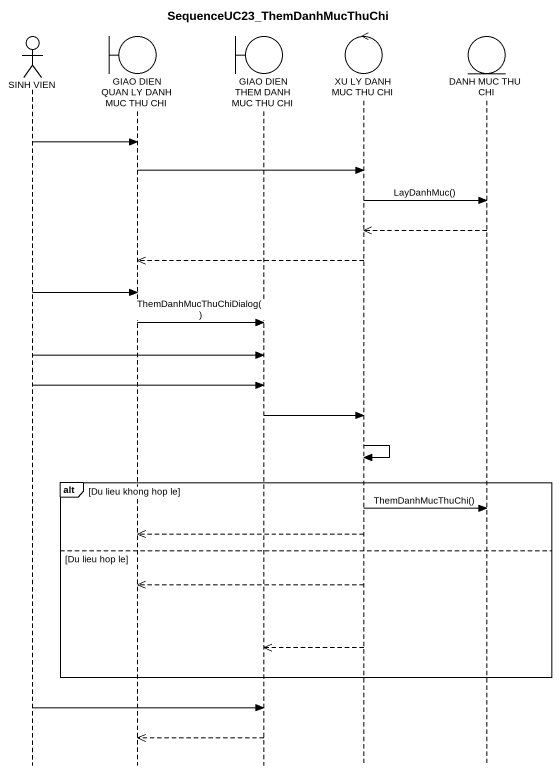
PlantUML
@startuml
title SequenceUC23_ThemDanhMucThuChi
hide footbox
actor "SINH VIEN" as SINH_VIEN
boundary "GIAO DIEN QUAN LY DANH MUC THU CHI" as GIAO_DIEN_QUAN_LY_DANH_MUC
boundary "GIAO DIEN THEM DANH MUC THU CHI" as GIAO_DIEN_THEM_DANH_MUC_THU
control "XU LY DANH MUC THU CHI" as XU_LY_DANH_MUC_THU_CHI
entity "DANH MUC THU CHI" as DANH_MUC_THU_CHI

SINH_VIEN -> GIAO_DIEN_QUAN_LY_DANH_MUC
GIAO_DIEN_QUAN_LY_DANH_MUC -> XU_LY_DANH_MUC_THU_CHI
XU_LY_DANH_MUC_THU_CHI -> DANH_MUC_THU_CHI : LayDanhMuc()
DANH_MUC_THU_CHI -->> XU_LY_DANH_MUC_THU_CHI
XU_LY_DANH_MUC_THU_CHI -->> GIAO_DIEN_QUAN_LY_DANH_MUC
SINH_VIEN -> GIAO_DIEN_QUAN_LY_DANH_MUC
GIAO_DIEN_QUAN_LY_DANH_MUC -> GIAO_DIEN_THEM_DANH_MUC_THU : ThemDanhMucThuChiDialog()
SINH_VIEN -> GIAO_DIEN_THEM_DANH_MUC_THU
SINH_VIEN -> GIAO_DIEN_THEM_DANH_MUC_THU
GIAO_DIEN_THEM_DANH_MUC_THU -> XU_LY_DANH_MUC_THU_CHI
XU_LY_DANH_MUC_THU_CHI -> XU_LY_DANH_MUC_THU_CHI
alt Du lieu khong hop le
  XU_LY_DANH_MUC_THU_CHI -> DANH_MUC_THU_CHI : ThemDanhMucThuChi()
  XU_LY_DANH_MUC_THU_CHI -->> GIAO_DIEN_QUAN_LY_DANH_MUC
else Du lieu hop le
  XU_LY_DANH_MUC_THU_CHI -->> GIAO_DIEN_QUAN_LY_DANH_MUC
  XU_LY_DANH_MUC_THU_CHI -->> GIAO_DIEN_THEM_DANH_MUC_THU
end
SINH_VIEN -> GIAO_DIEN_THEM_DANH_MUC_THU
GIAO_DIEN_THEM_DANH_MUC_THU -->> GIAO_DIEN_QUAN_LY_DANH_MUC
@enduml
